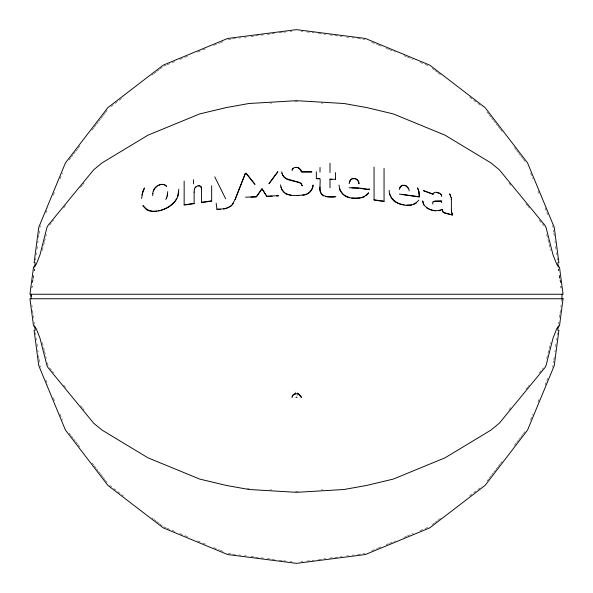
<?xml version="1.0" encoding="UTF-8"?>
<svg xmlns="http://www.w3.org/2000/svg" width="593" height="593" viewBox="0 0 593 593"><rect width="100%" height="100%" fill="white"/><g stroke="black" fill="none" stroke-linecap="round" stroke-linejoin="round"><path stroke-width="0.44" stroke-dasharray="2.96 2.22" d="M31.896 287.931L32.133 286.123L31.903 287.961M32.608 282.505L32.963 279.792M33.082 278.888L33.556 275.278M34.142 270.756L34.379 268.948M32.615 282.572L33.201 278.073M33.319 277.176L33.556 275.374M34.149 270.882L34.379 269.089M35.58 260.082L35.817 258.274M36.292 254.656L36.529 252.84M37.003 249.223L37.366 246.51M37.841 242.885L38.078 241.077M38.552 237.459L38.916 234.746M39.034 233.842L39.509 230.217M553.491 362.783L553.729 360.974M553.847 360.062L554.448 355.541M554.922 351.923L555.159 350.115M555.634 346.49L555.997 343.777M556.471 340.16L556.708 338.344M557.183 334.726L557.42 332.918M558.621 324.052L558.858 322.095M559.451 317.722L559.925 313.964M560.044 313.208L560.407 310.347M560.882 306.877L561.119 304.928M561.593 301.311L561.949 298.598M42.333 250.431L44.327 242.493M44.549 241.61L46.321 234.554M546.679 358.446L548.896 349.625M549.118 348.743L550.667 342.569M39.864 227.504L40.569 225.8M45.861 213.02L47.981 207.913M53.274 195.134L55.038 190.872M59.982 178.945L62.45 172.978M530.55 420.022L533.018 414.055M537.962 402.128L539.726 397.866M545.019 385.087L546.427 381.684M546.783 380.832L547.843 378.275M552.431 367.2L553.136 365.496M69.122 159.969L70.797 157.79M71.36 157.056L73.035 154.877M73.591 154.143L75.267 151.964M75.83 151.237L77.505 149.051M78.061 148.324L79.736 146.137M92.026 130.126L93.701 127.94M94.265 127.213L95.94 125.027M96.496 124.3L98.171 122.114M98.727 121.387L100.41 119.2M100.966 118.474L102.641 116.287M103.197 115.561L104.872 113.382M105.435 112.648L107.111 110.468M487.009 481.079L488.684 478.892M489.24 478.166L490.915 475.979M491.478 475.252L493.154 473.066M493.71 472.339L495.385 470.16M495.948 469.426L497.623 467.247M498.179 466.521L499.855 464.334M500.41 463.607L502.093 461.421M514.383 445.402L516.058 443.223M516.614 442.497L518.289 440.31M518.845 439.583L520.521 437.397M521.084 436.67L522.759 434.484M523.315 433.757L524.99 431.571M49.575 225.132L51.91 222.279M52.495 221.567L53.666 220.136M63.621 208.01L65.956 205.163M80.589 187.329L82.345 185.194M82.931 184.475L84.102 183.052M508.898 409.948L511.24 407.095M525.872 389.267L527.629 387.125M528.215 386.414L529.379 384.99M539.333 372.864L541.676 370.01M542.261 369.298L543.425 367.868M110.98 106.599L123.418 97.059M151.949 75.163L153.409 74.043M154.143 73.48L156.337 71.797M157.071 71.234L159.265 69.551M159.991 68.988L162.193 67.305M432.275 524.575L434.469 522.885M435.203 522.329L437.397 520.647M438.123 520.083L441.051 517.837M469.582 495.941L482.02 486.401M163.653 66.179L166.196 65.126M167.041 64.778L171.281 63.021M172.133 62.673L174.676 61.62M179.761 59.508L184 57.751M184.846 57.402L189.085 55.646M197.565 52.14L201.805 50.383M202.65 50.027L206.89 48.27M213.673 45.461L219.603 43.007M220.455 42.652L222.998 41.599M371.7 550.697L377.637 548.236M378.482 547.888L381.025 546.835M386.11 544.73L388.652 543.67M389.505 543.321L395.435 540.86M403.915 537.354L406.457 536.302M407.302 535.946L413.239 533.492M420.022 530.683L424.262 528.926M425.107 528.571L429.347 526.821M228.083 39.494L231.73 39.019M232.641 38.893L235.377 38.538M239.023 38.063L240.847 37.819M244.494 37.344L246.317 37.107M250.876 36.507L254.523 36.032M255.435 35.914L259.993 35.313M260.905 35.195L263.64 34.839M267.287 34.357L270.934 33.883M271.846 33.764L274.581 33.401M279.14 32.808L282.787 32.326M283.699 32.207L286.434 31.852M306.566 561.148L311.125 560.555M312.037 560.437L313.86 560.192M318.419 559.599L322.977 558.999M323.889 558.88L325.713 558.643M329.36 558.161L333.918 557.568M334.83 557.45L339.389 556.849M340.3 556.731L342.124 556.493M346.683 555.893L348.506 555.656M352.153 555.181L353.977 554.937M357.623 554.462L362.182 553.862M363.094 553.743L364.917 553.506M290.051 31.392L291.852 31.17M301.148 561.83L302.949 561.608M270.052 103.138L271.876 103.026M294.677 101.67L298.323 101.67M298.323 491.33L294.677 491.33M321.124 489.974L322.948 489.862M321.124 103.026L322.948 103.138M270.052 489.862L271.876 489.974M301.148 31.17L302.949 31.392M290.051 561.608L291.852 561.83M306.566 31.852L311.125 32.445M312.037 32.563L313.86 32.808M318.419 33.401L322.977 34.001M323.889 34.12L325.713 34.357M329.36 34.839L333.918 35.432M334.83 35.55L339.389 36.151M340.3 36.269L342.124 36.507M346.683 37.107L348.506 37.344M352.153 37.819L353.977 38.063M357.623 38.538L362.182 39.138M363.094 39.257L364.917 39.494M228.083 553.506L231.73 553.981M232.641 554.107L235.377 554.462M239.023 554.937L240.847 555.181M244.494 555.656L246.317 555.893M250.876 556.493L254.523 556.968M255.435 557.086L259.993 557.687M260.905 557.805L263.64 558.161M267.287 558.643L270.934 559.117M271.846 559.236L274.581 559.599M279.14 560.192L282.787 560.674M283.699 560.793L286.434 561.148M247.274 488.306L249.082 488.617M371.7 42.303L377.637 44.764M378.482 45.112L381.025 46.165M386.11 48.27L388.652 49.33M389.505 49.679L395.435 52.14M403.915 55.646L406.457 56.698M407.302 57.054L413.239 59.508M420.022 62.317L424.262 64.074M425.107 64.429L429.347 66.179M163.653 526.821L166.196 527.874M167.041 528.222L171.281 529.979M172.133 530.327L174.676 531.38M179.761 533.492L184 535.249M184.846 535.598L189.085 537.354M197.565 540.86L201.805 542.617M202.65 542.973L206.89 544.73M213.673 547.539L219.603 549.993M220.455 550.348L222.998 551.401M432.275 68.425L434.469 70.115M435.203 70.671L437.397 72.353M438.123 72.917L441.051 75.163M469.582 97.059L482.02 106.599M109.52 485.282L123.418 495.941M151.949 517.837L153.409 518.957M154.143 519.52L156.337 521.203M157.071 521.766L159.265 523.449M159.991 524.012L162.193 525.695M508.898 183.052L511.24 185.905M525.872 203.733L527.629 205.875M528.215 206.586L529.379 208.01M539.333 220.136L541.676 222.99M542.261 223.702L544.011 225.844M49.575 367.868L51.91 370.721M52.495 371.433L53.666 372.864M63.621 384.99L65.956 387.837M80.589 405.671L82.345 407.806M82.931 408.525L84.102 409.948M487.009 111.921L488.684 114.108M489.24 114.834L490.915 117.021M491.478 117.748L493.154 119.934M493.71 120.661L495.385 122.84M495.948 123.574L497.623 125.753M498.179 126.479L499.855 128.666M500.41 129.393L502.093 131.579M514.383 147.598L516.058 149.777M516.614 150.503L518.289 152.69M518.845 153.417L520.521 155.603M521.084 156.33L522.759 158.516M523.315 159.243L524.99 161.429M69.122 433.031L70.797 435.21M71.36 435.944L73.035 438.123M73.591 438.857L75.267 441.036M75.83 441.763L77.505 443.949M78.061 444.676L79.736 446.863M92.026 462.874L93.701 465.06M94.265 465.787L95.94 467.973M96.496 468.7L98.171 470.886M98.727 471.613L100.41 473.8M100.966 474.526L102.641 476.713M103.197 477.439L104.872 479.618M105.435 480.352L107.111 482.532M530.55 172.978L533.018 178.945M537.962 190.872L539.726 195.134M545.019 207.913L546.427 211.316M546.783 212.168L547.843 214.725M552.431 225.8L553.136 227.504M39.864 365.496L40.569 367.2M45.861 379.98L47.981 385.087M53.274 397.866L55.038 402.128M59.982 414.055L62.45 420.022M546.679 234.554L548.896 243.375M549.118 244.257L550.667 250.431M42.333 342.569L44.327 350.507M44.549 351.39L46.321 358.446M47.433 362.849L48.092 365.496M558.621 268.948L558.858 270.756M559.451 275.278L559.925 278.888M560.044 279.792L560.407 282.505M560.882 286.123L561.119 287.931M553.491 230.217L553.729 232.026M553.847 232.938L554.448 237.459M554.922 241.077L555.159 242.885M555.634 246.51L555.997 249.223M556.471 252.84L556.708 254.656M557.183 258.274L557.42 260.082M558.621 269.096L558.858 270.905M559.451 275.419L559.925 279.036M560.044 279.94L560.407 282.653M560.882 286.263L561.119 288.072M31.896 305.039L32.133 306.877M32.608 310.428L33.556 317.722M34.142 322.118L34.379 324.052M35.58 332.918L35.817 334.726M36.292 338.344L36.529 340.16M37.003 343.777L37.366 346.49M37.841 350.115L38.078 351.923M38.552 355.541L38.916 358.254M39.034 359.158L39.509 362.783M297.063 395.679C298.731 390.172 294.269 390.172 295.937 395.679"/><path stroke-width="0.89" d="M31.058 296.5L31.066 294.254L31.066 298.746M152.838 193.385L152.712 195.69M194.119 192.199L194.4 189.197M34.616 267.139L35.217 262.795L34.105 262.655L38.753 227.356L65.438 162.927L107.896 107.6L163.223 65.148L227.653 38.456L296.5 29.65L365.347 38.456L429.777 65.148L485.104 107.6L527.562 162.927L554.247 227.356L558.895 262.655L557.791 262.795L558.384 267.139M558.384 325.861L557.783 330.205L558.895 330.345L554.247 365.644L527.562 430.073L485.104 485.4L429.777 527.852L365.347 554.544L296.5 563.35L227.653 554.544L163.223 527.852L107.896 485.4L65.438 430.073L38.753 365.644L34.105 330.345L35.209 330.205L34.616 325.861M295.937 397.532L296.5 397.014L297.063 397.532M178.701 191.732C178.308 199.285 172.696 205.363 166.092 208.395M167.611 193.837L166.633 198.032M167.241 196.216L167.737 191.539M152.838 193.6C152.564 187.158 161.659 181.117 166.581 186.217M141.92 194.986L144.373 188.24M177.641 196.817L178.834 189.174M153.439 190.998L154.751 188.366L157.115 186.158M235.132 199.552L245.45 173.171L235.132 199.337L232.152 204.852M292.164 396.458L293.327 394.604L295.336 393.537M194.4 189.412L195.245 187.321L198.188 185.639L200.738 186.202L201.42 187.358L201.642 202.532L211.664 201.079L211.664 185.75M144.373 188.025L142.839 191.265L141.616 198.551M165.773 199.5L166.633 197.817M399.756 187.892L400.497 186.654L402.158 185.602L403.581 185.527M176.714 198.707C170.554 209.159 151.245 217.275 143.009 205.549M433.661 193.17L432.986 194.259L423.454 190.657L432.986 194.044L434.528 192.399C437.478 191.65 442.141 193.666 441.629 196.505M277.82 171.659L268.94 183.741L277.82 171.874M233.345 203.095C230.143 208.818 222.723 209.107 216.956 209.218M293.061 168.397L292.075 170.287L292.319 169.057C294.825 165.662 301.125 167.478 301.414 171.77L311.874 171.903L301.414 171.985L300.77 170.013L298.071 167.804M368.572 192.858C361.515 201.716 343.088 199.863 339.485 188.559M366.081 195.786L368.572 193.073M418.747 200.13C411.453 209.781 392.959 205.008 389.66 193.889M432.875 202.035L434.862 201.079L441.629 200.983L441.629 202.613M432.875 202.25L433.498 201.642M195.245 187.536L196.55 186.41M231.529 205.704L226.103 208.506M351.975 178.938L350.315 180.168L349.166 183.348L350.315 179.953L351.975 178.723C355.459 177.329 359.18 180.183 358.987 183.845C359.017 180.613 355.919 177.774 352.687 178.827M416.264 203.058L413.306 204.696M440.895 210.13L442.193 209.507M364.665 196.743L361.367 197.847M165.432 208.662L161.318 210.115M158.546 185.387L160.14 184.838M438.946 210.745L440.243 210.441M302.697 195.342C308.026 194.867 313.045 190.612 313.052 185.016C313.104 188.478 309.939 193.281 305.795 194.437C297.456 195.927 283.869 197.551 280.889 186.98M223.62 209.003L225.273 208.669M360.114 197.958L351.686 197.988M156.641 211.064L153.461 211.412M158.227 210.767L160.607 210.33M184.149 204.852L194.119 203.406M201.642 202.317L211.664 200.864M185.053 204.941L194.119 203.621L194.119 191.984M334.963 196.772L325.72 196.728M411.542 205.119L406.798 205.111M220.285 209.218L216.956 209.433L216.171 203.184M245.546 197.202L256.354 196.698L262.002 188.693L266.82 196.216L278.458 195.668M250.95 197.165L256.354 196.913L262.002 188.908L266.82 196.431L272.187 196.179M276.664 195.972L278.458 195.883M298.739 195.601L296.5 195.579M434.862 201.294L441.629 201.197M161.8 184.534L163.275 184.534M198.188 185.854L199.648 185.876M316.336 178.463L320.012 178.634C320.835 184.112 317.87 192.221 323.467 195.964M335.497 179.353L330.004 179.093L330.004 187.825M319.093 178.804L316.336 178.678L316.336 171.718M330.004 179.308L331.835 179.397M351.849 187.892L359.069 188.226M295.974 167.5L296.5 167.537M152.668 211.434L149.28 210.908M291.156 195.349L286.575 194.237L285.166 193.355M369.135 189.471L359.069 188.011L349.144 187.766M360.9 188.492L367.304 189.419M402.024 194.452L419.31 196.972L418.888 191.487L417.62 187.862M374.057 199.811L384.056 201.264M383.145 201.346L374.057 200.026L374.057 166.981M436.774 192.614L439.828 193.459M432.972 210.396L435.44 210.863M399.549 203.925L404.174 204.926M419.31 196.757L399.319 194.059M451.384 209.603L451.614 212.442L452.637 215.081L443.275 212.42L442.541 210.856M444.127 212.857L451.784 214.859M289.821 180.22L299.013 182.496L301.044 183.578L302.267 185.943L301.044 183.363L299.013 182.281L286.767 178.841L284.951 177.737L282.594 174.987M404.293 185.483L405.53 185.854M430.696 209.781L432.149 210.241M346.564 196.772L349.373 197.714M297.664 393.537C300.733 394.263 303.957 401.669 298.746 394.16C296.07 392.833 292.008 394.338 292.008 397.644M289.11 180.02C285.937 178.982 282.602 176.877 282.009 173.326M396.739 202.717L398.852 203.621M428.057 208.692L429.962 209.551M146.945 209.952L148.65 210.745M164.572 184.846L166.581 186.432M426.426 207.669L427.516 208.351M343.821 195.141L345.86 196.542M146.434 209.588L143.009 205.764M406.153 186.039L408.636 188.774M396.035 202.413C391.788 200.026 388.993 194.504 389.178 190.368M284.455 192.91L281.697 189.337L280.467 184.816M343.147 194.674L340.093 190.464L338.996 185.053M424.025 204.963C428.102 210.085 436.3 212.368 442.193 209.299L443.275 212.635M246.043 173.141L254.997 184.393L246.043 173.356M200.738 186.417L201.642 189.456M424.025 205.178L422.668 200.886L423.269 203.851M440.873 194.23L441.444 195.275M449.776 193.904L451.199 197.847M449.776 194.119L450.65 195.942M417.62 188.077L418.888 191.702L419.31 195.964M451.614 212.227L452.637 214.866M432.868 204.066L432.668 203.065M451.199 197.632L451.384 199.574M282.009 173.541L281.808 171.688M320.012 187.084C318.137 196.78 329.471 197.973 335.86 196.676M561.949 294.254L561.949 298.746M451.384 199.359L451.384 209.818M409.17 190.902C409.37 188.129 405.871 184.141 402.158 185.387L400.497 186.439L399.341 189.478M384.056 168.427L384.056 201.479M369.135 188.441L369.135 189.686M335.497 172.607L335.497 179.568M330.004 163.208L330.004 172.563M320.012 167.471L320.012 172.103M225.674 198.833L214.755 176.847M193.437 179.723L193.437 183.815M184.149 181.073L184.149 205.067M33.512 267.139L29.946 294.254L563.053 294.254L559.488 267.139L558.332 266.516L556.686 264.122L553.024 254.849L546.012 227.356L544.974 225.414L499.321 169.791L490.989 162.927L445.032 135.174L393.389 113.945L366.845 107.6L344.007 103.501L296.5 100.669L248.993 103.501L226.155 107.6L199.611 113.945L147.968 135.174L102.011 162.927L93.679 169.791L48.026 225.414L46.988 227.356L39.976 254.849L36.314 264.122L34.668 266.516L33.512 267.139M563.053 298.746L559.488 325.861L558.332 326.484L556.686 328.878L553.024 338.151L546.012 365.644L544.974 367.586L499.321 423.209L490.989 430.073L445.032 457.826L393.389 479.055L366.845 485.4L344.007 489.499L296.5 492.331L248.993 489.499L226.155 485.4L199.611 479.055L147.968 457.826L102.011 430.073L93.679 423.209L48.026 367.586L46.988 365.644L39.976 338.151L36.314 328.878L34.668 326.484L33.512 325.861L29.946 298.746L563.053 298.746"/></g></svg>
